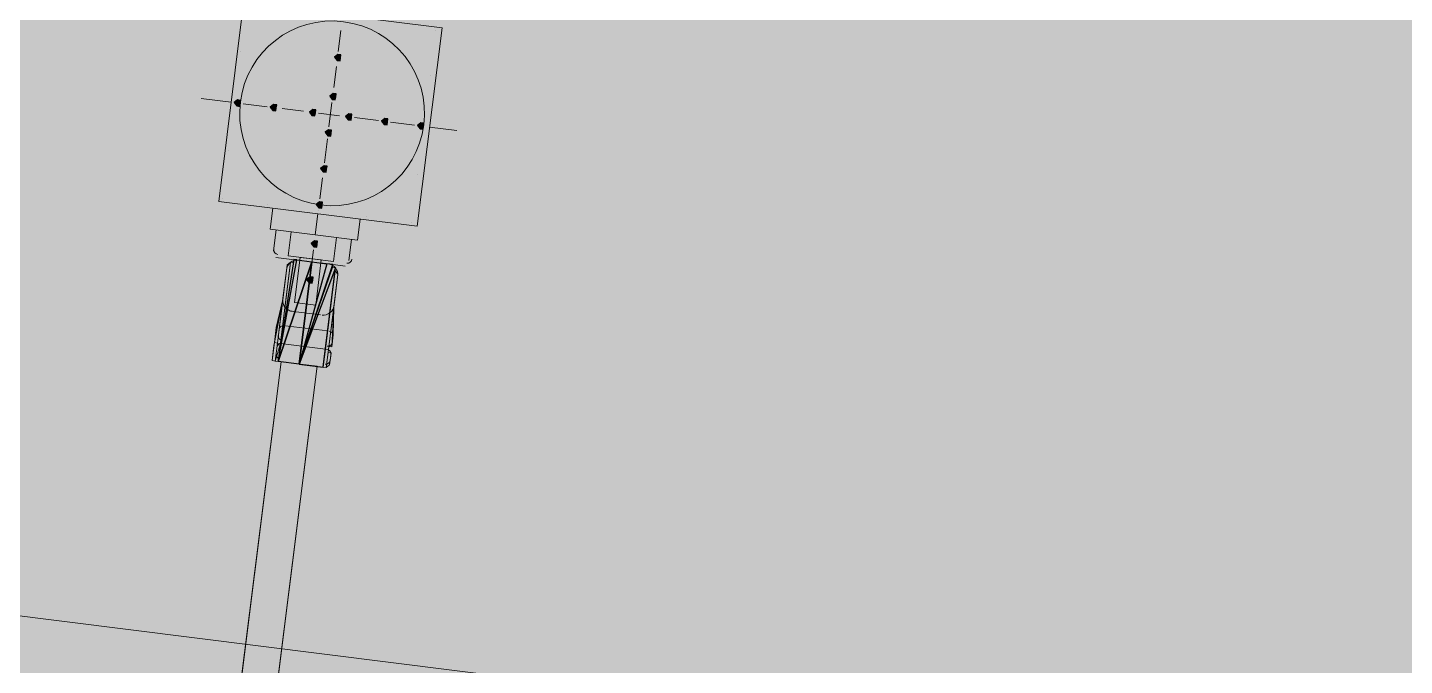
# Model space of a CAD drawing. Header units: metres. Extents: x -4 to 509425, y 7549 to 4732445.
# Drawn here: x 476025.717 to 476029.564, y 4719773.842 to 4719775.626 of the extents above; entities that cross this region are included whole.
import ezdxf

# ---------------------------------------------------------------- set-up
doc = ezdxf.new("R2010")
doc.units = ezdxf.units.M
doc.header["$LTSCALE"] = 0.01
doc.header["$MEASUREMENT"] = 0
doc.layers.get('0').update_dxf_attribs({"lineweight": 0})
for name, color, linetype in [('_SUBESTACIÓN', 1, 'Continuous'), ('NUDO GAROÑA', 211, 'Continuous'), ('SUBESTACION LA VID', 253, 'Continuous')]:
    doc.layers.add(name, color=color, linetype=linetype)

# ---------------------------------------------------------------- blocks, each defined once
blk = doc.blocks.new('A$Cfff6051d')
at = {"layer": 'SUBESTACION LA VID', "transparency": 33554687}
h = blk.add_hatch(color=256, dxfattribs=at)
h.dxf.hatch_style = 2
h.paths.add_polyline_path([(476026.5913, 4719775.5407), (476026.5923, 4719775.5491), (476026.5839, 4719775.5501), (476026.5745, 4719775.5428), (476026.5818, 4719775.5333), (476026.5902, 4719775.5323)])
h = blk.add_hatch(color=256, dxfattribs=at)
h.dxf.hatch_style = 2
h.paths.add_polyline_path([(476026.3109, 4719775.4137), (476026.3119, 4719775.4221), (476026.3035, 4719775.4232), (476026.2941, 4719775.4158), (476026.3014, 4719775.4064), (476026.3098, 4719775.4053)])
h = blk.add_hatch(color=256, dxfattribs=at)
h.dxf.hatch_style = 2
h.paths.add_polyline_path([(476026.5776, 4719775.4315), (476026.5786, 4719775.4399), (476026.5702, 4719775.4409), (476026.5608, 4719775.4336), (476026.5681, 4719775.4241), (476026.5765, 4719775.4231)])
h = blk.add_hatch(color=256, dxfattribs=at)
h.dxf.hatch_style = 2
h.paths.add_polyline_path([(476026.4117, 4719775.4011), (476026.4127, 4719775.4095), (476026.4043, 4719775.4105), (476026.3949, 4719775.4032), (476026.4022, 4719775.3937), (476026.4106, 4719775.3927)])
h = blk.add_hatch(color=256, dxfattribs=at)
h.dxf.hatch_style = 2
h.paths.add_polyline_path([(476026.5209, 4719775.3874), (476026.5219, 4719775.3958), (476026.5135, 4719775.3968), (476026.5041, 4719775.3895), (476026.5114, 4719775.38), (476026.5198, 4719775.379)])
h = blk.add_hatch(color=256, dxfattribs=at)
h.dxf.hatch_style = 2
h.paths.add_polyline_path([(476026.6217, 4719775.3748), (476026.6227, 4719775.3832), (476026.6143, 4719775.3842), (476026.6049, 4719775.3769), (476026.6122, 4719775.3674), (476026.6206, 4719775.3664)])
h = blk.add_hatch(color=256, dxfattribs=at)
h.dxf.hatch_style = 2
h.paths.add_polyline_path([(476026.7225, 4719775.3621), (476026.7235, 4719775.3705), (476026.7151, 4719775.3716), (476026.7057, 4719775.3642), (476026.713, 4719775.3548), (476026.7214, 4719775.3537)])
h = blk.add_hatch(color=256, dxfattribs=at)
h.dxf.hatch_style = 2
h.paths.add_polyline_path([(476026.8233, 4719775.3495), (476026.8243, 4719775.3579), (476026.8159, 4719775.3589), (476026.8065, 4719775.3516), (476026.8138, 4719775.3421), (476026.8222, 4719775.3411)])
h = blk.add_hatch(color=256, dxfattribs=at)
h.dxf.hatch_style = 2
h.paths.add_polyline_path([(476026.5649, 4719775.3307), (476026.566, 4719775.3391), (476026.5576, 4719775.3401), (476026.5481, 4719775.3328), (476026.5555, 4719775.3233), (476026.5639, 4719775.3223)])
h = blk.add_hatch(color=256, dxfattribs=at)
h.dxf.hatch_style = 2
h.paths.add_polyline_path([(476026.5523, 4719775.2299), (476026.5534, 4719775.2383), (476026.545, 4719775.2393), (476026.5355, 4719775.232), (476026.5429, 4719775.2225), (476026.5513, 4719775.2215)])
h = blk.add_hatch(color=256, dxfattribs=at)
h.dxf.hatch_style = 2
h.paths.add_polyline_path([(476026.5397, 4719775.1291), (476026.5407, 4719775.1375), (476026.5323, 4719775.1385), (476026.5229, 4719775.1312), (476026.5302, 4719775.1217), (476026.5386, 4719775.1207)])
h = blk.add_hatch(color=256, dxfattribs=at)
h.dxf.hatch_style = 2
h.paths.add_polyline_path([(476026.526, 4719775.0199), (476026.527, 4719775.0283), (476026.5186, 4719775.0293), (476026.5092, 4719775.022), (476026.5165, 4719775.0125), (476026.5249, 4719775.0115)])
h = blk.add_hatch(color=256, dxfattribs=at)
h.dxf.hatch_style = 2
h.paths.add_polyline_path([(476026.5133, 4719774.9191), (476026.5144, 4719774.9275), (476026.506, 4719774.9285), (476026.4965, 4719774.9212), (476026.5039, 4719774.9117), (476026.5123, 4719774.9107)])
at = {"layer": 'SUBESTACION LA VID', "lineweight": 15}
for p, q in [((476076.4761, 4719767.6143), (475978.9986, 4719779.835)), ((476026.585, 4719775.5585), (476026.5924, 4719775.6173)), ((476026.857, 4719775.6183), (476026.857, 4719775.6183)), ((476026.312, 4719775.5586), (476026.312, 4719775.5586)), ((476026.5723, 4719775.4577), (476026.5797, 4719775.5165)), ((476026.8412, 4719775.4923), (476026.8412, 4719775.4923)), ((476026.2857, 4719775.4169), (476026.2017, 4719775.4274)), ((476026.2941, 4719775.4158), (476026.2941, 4719775.4158)), ((476026.3865, 4719775.4042), (476026.3193, 4719775.4127)), ((476026.4873, 4719775.3916), (476026.4285, 4719775.399)), ((476026.5881, 4719775.379), (476026.5293, 4719775.3863)), ((476026.5587, 4719775.3485), (476026.5671, 4719775.4157)), ((476026.6973, 4719775.3653), (476026.6301, 4719775.3737)), ((476026.7981, 4719775.3526), (476026.7309, 4719775.3611)), ((476026.8233, 4719775.3495), (476026.8233, 4719775.3495)), ((476026.9157, 4719775.3379), (476026.8401, 4719775.3474)), ((476026.546, 4719775.2477), (476026.5544, 4719775.3149)), ((476026.2772, 4719775.2814), (476026.2772, 4719775.2814)), ((476026.5334, 4719775.1469), (476026.5408, 4719775.2057)), ((476026.8064, 4719775.2151), (476026.8064, 4719775.2151)), ((476026.2604, 4719775.147), (476026.2604, 4719775.147)), ((476026.3864, 4719775.1312), (476026.3864, 4719775.1312)), ((476026.4021, 4719775.1207), (476026.3947, 4719775.0619)), ((476026.5292, 4719775.1133), (476026.5292, 4719775.1133)), ((476026.5207, 4719775.0461), (476026.5281, 4719775.1049)), ((476026.6457, 4719775.0902), (476026.6383, 4719775.0314)), ((476026.6636, 4719775.0965), (476026.6636, 4719775.0965)), ((476026.7896, 4719775.0807), (476026.7896, 4719775.0807)), ((476026.3947, 4719775.0619), (476026.6383, 4719775.0314)), ((476026.4115, 4719775.0598), (476026.4042, 4719775.001)), ((476026.5081, 4719774.9453), (476026.5155, 4719775.0041)), ((476026.6215, 4719775.0335), (476026.6142, 4719774.9747)), ((476026.4105, 4719774.9831), (476026.4777, 4719774.9747)), ((476026.5533, 4719774.9652), (476026.4693, 4719774.9758)), ((476026.4787, 4719774.9831), (476026.5375, 4719774.9758)), ((476026.5365, 4719774.9674), (476026.6037, 4719774.9589)), ((476026.4399, 4719774.9453), (476026.4293, 4719774.8613)), ((476026.5721, 4719774.8434), (476026.5827, 4719774.9274)), ((476026.4955, 4719774.8445), (476026.5028, 4719774.9033)), ((476026.4293, 4719774.8613), (476026.4104, 4719774.7784)), ((476026.5721, 4719774.8434), (476026.57, 4719774.7584)), ((476026.4514, 4719774.833), (476026.5354, 4719774.8224)), ((476026.4104, 4719774.7784), (476026.4083, 4719774.7616)), ((476026.5553, 4719774.7773), (476026.4293, 4719774.7931)), ((476026.4041, 4719774.728), (476026.402, 4719774.7112)), ((476026.423, 4719774.7427), (476026.549, 4719774.7269)), ((476026.549, 4719774.7269), (476026.423, 4719774.7427)), ((476026.5679, 4719774.7416), (476026.57, 4719774.7584)), ((476026.4251, 4719774.6912), (476025.7542, 4719769.3402)), ((476026.4167, 4719774.6923), (476026.5427, 4719774.6765)), ((476026.5616, 4719774.6912), (476026.5637, 4719774.708)), ((476026.5259, 4719774.6786), (476025.855, 4719769.3276))]:
    blk.add_line(p, q, dxfattribs=at)
at = {"layer": 'SUBESTACION LA VID', "lineweight": 0}
for p, q in [((476026.4514, 4719774.9695), (476026.4167, 4719774.6923)), ((476026.4504, 4719774.9611), (476026.423, 4719774.7427)), ((476026.5774, 4719774.9537), (476026.5427, 4719774.6765)), ((476026.5764, 4719774.9453), (476026.549, 4719774.7269)), ((476026.5837, 4719774.9358), (476026.5721, 4719774.8434)), ((476026.5721, 4719774.8434), (476026.5584, 4719774.7342)), ((476026.5721, 4719774.8434), (476026.5668, 4719774.7332)), ((476026.5721, 4719774.8434), (476026.5668, 4719774.7332)), ((476026.5721, 4719774.8434), (476026.5668, 4719774.7332)), ((476026.4114, 4719774.7868), (476026.4072, 4719774.7532)), ((476026.4114, 4719774.7868), (476026.4072, 4719774.7532)), ((476026.4114, 4719774.7868), (476026.4072, 4719774.7532)), ((476026.4114, 4719774.7868), (476026.4072, 4719774.7532)), ((476026.4114, 4719774.7868), (476026.4072, 4719774.7532)), ((476026.4062, 4719774.7448), (476026.3999, 4719774.6944)), ((476026.4051, 4719774.7364), (476026.4009, 4719774.7028)), ((476026.4251, 4719774.6912), (476026.5259, 4719774.6786)), ((476026.5647, 4719774.7164), (476026.5605, 4719774.6828))]:
    blk.add_line(p, q, dxfattribs=at)
at = {"layer": 'SUBESTACION LA VID', "lineweight": 15}
for points in [[(476026.8748, 4719775.6246), (476026.8053, 4719775.0702), (476026.2509, 4719775.1397), (476026.3204, 4719775.6941), (476026.8748, 4719775.6246)], [(476026.4451, 4719774.9873), (476026.4535, 4719775.0545), (476026.5795, 4719775.0387), (476026.5711, 4719774.9715), (476026.4451, 4719774.9873)], [(476026.4399, 4719774.9453), (476026.4409, 4719774.9537), (476026.442, 4719774.9621), (476026.4514, 4719774.9695), (476026.4598, 4719774.9684), (476026.4609, 4719774.9768), (476026.4693, 4719774.9758), (476026.5113, 4719774.9705), (476026.4755, 4719774.6849), (476026.4167, 4719774.6923), (476026.4083, 4719774.6933), (476026.3999, 4719774.6944), (476026.4009, 4719774.7028), (476026.402, 4719774.7112), (476026.4041, 4719774.728), (476026.4051, 4719774.7364), (476026.4062, 4719774.7448), (476026.4146, 4719774.7437), (476026.423, 4719774.7427), (476026.4146, 4719774.7437), (476026.4062, 4719774.7448), (476026.4072, 4719774.7532), (476026.4083, 4719774.7616), (476026.4104, 4719774.7784), (476026.4114, 4719774.7868), (476026.4293, 4719774.8613), (476026.4399, 4719774.9453)], [(476026.4787, 4719774.9831), (476026.4629, 4719774.8571), (476026.5217, 4719774.8497), (476026.5375, 4719774.9758)], [(476026.5827, 4719774.9274), (476026.5837, 4719774.9358), (476026.5764, 4719774.9453), (476026.5774, 4719774.9537), (476026.569, 4719774.9547), (476026.5701, 4719774.9631), (476026.5533, 4719774.9652), (476026.5113, 4719774.9705), (476026.4755, 4719774.6849), (476026.5427, 4719774.6765), (476026.5511, 4719774.6754), (476026.5605, 4719774.6828), (476026.5616, 4719774.6912), (476026.5637, 4719774.708), (476026.5647, 4719774.7164), (476026.5563, 4719774.7174), (476026.5574, 4719774.7258), (476026.549, 4719774.7269), (476026.5574, 4719774.7258), (476026.5584, 4719774.7342), (476026.5668, 4719774.7332), (476026.5679, 4719774.7416), (476026.57, 4719774.7584), (476026.571, 4719774.7668), (476026.5721, 4719774.8434), (476026.5827, 4719774.9274)], [(476026.4251, 4719774.6912), (476026.5259, 4719774.6786), (476025.855, 4719769.3276), (476025.7542, 4719769.3402), (476026.4251, 4719774.6912)]]:
    blk.add_lwpolyline(points, dxfattribs=at)
at = {"layer": 'SUBESTACION LA VID'}
for points in [[(476026.5913, 4719775.5407), (476026.5923, 4719775.5491), (476026.5839, 4719775.5501), (476026.5745, 4719775.5428), (476026.5818, 4719775.5333), (476026.5902, 4719775.5323)], [(476026.3109, 4719775.4137), (476026.3119, 4719775.4221), (476026.3035, 4719775.4232), (476026.2941, 4719775.4158), (476026.3014, 4719775.4064), (476026.3098, 4719775.4053)], [(476026.5776, 4719775.4315), (476026.5786, 4719775.4399), (476026.5702, 4719775.4409), (476026.5608, 4719775.4336), (476026.5681, 4719775.4241), (476026.5765, 4719775.4231)], [(476026.4117, 4719775.4011), (476026.4127, 4719775.4095), (476026.4043, 4719775.4105), (476026.3949, 4719775.4032), (476026.4022, 4719775.3937), (476026.4106, 4719775.3927)], [(476026.5209, 4719775.3874), (476026.5219, 4719775.3958), (476026.5135, 4719775.3968), (476026.5041, 4719775.3895), (476026.5114, 4719775.38), (476026.5198, 4719775.379)], [(476026.6217, 4719775.3748), (476026.6227, 4719775.3832), (476026.6143, 4719775.3842), (476026.6049, 4719775.3769), (476026.6122, 4719775.3674), (476026.6206, 4719775.3664)], [(476026.7225, 4719775.3621), (476026.7235, 4719775.3705), (476026.7151, 4719775.3716), (476026.7057, 4719775.3642), (476026.713, 4719775.3548), (476026.7214, 4719775.3537)], [(476026.8233, 4719775.3495), (476026.8243, 4719775.3579), (476026.8159, 4719775.3589), (476026.8065, 4719775.3516), (476026.8138, 4719775.3421), (476026.8222, 4719775.3411)], [(476026.5649, 4719775.3307), (476026.566, 4719775.3391), (476026.5576, 4719775.3401), (476026.5481, 4719775.3328), (476026.5555, 4719775.3233), (476026.5639, 4719775.3223)], [(476026.5523, 4719775.2299), (476026.5534, 4719775.2383), (476026.545, 4719775.2393), (476026.5355, 4719775.232), (476026.5429, 4719775.2225), (476026.5513, 4719775.2215)], [(476026.5397, 4719775.1291), (476026.5407, 4719775.1375), (476026.5323, 4719775.1385), (476026.5229, 4719775.1312), (476026.5302, 4719775.1217), (476026.5386, 4719775.1207)], [(476026.526, 4719775.0199), (476026.527, 4719775.0283), (476026.5186, 4719775.0293), (476026.5092, 4719775.022), (476026.5165, 4719775.0125), (476026.5249, 4719775.0115)], [(476026.4755, 4719774.6849), (476026.4167, 4719774.6923), (476026.5113, 4719774.9705)], [(476026.5427, 4719774.6765), (476026.5774, 4719774.9537), (476026.4755, 4719774.6849)], [(476026.5133, 4719774.9191), (476026.5144, 4719774.9275), (476026.506, 4719774.9285), (476026.4965, 4719774.9212), (476026.5039, 4719774.9117), (476026.5123, 4719774.9107)]]:
    blk.add_lwpolyline(points, close=True, dxfattribs=at)
at = {"layer": 'SUBESTACION LA VID', "lineweight": 0}
for points in [[(476026.5913, 4719775.5407), (476026.5923, 4719775.5491), (476026.5839, 4719775.5501), (476026.5745, 4719775.5428), (476026.5818, 4719775.5333), (476026.5902, 4719775.5323)], [(476026.3109, 4719775.4137), (476026.3119, 4719775.4221), (476026.3035, 4719775.4232), (476026.2941, 4719775.4158), (476026.3014, 4719775.4064), (476026.3098, 4719775.4053)], [(476026.5776, 4719775.4315), (476026.5786, 4719775.4399), (476026.5702, 4719775.4409), (476026.5608, 4719775.4336), (476026.5681, 4719775.4241), (476026.5765, 4719775.4231)], [(476026.4117, 4719775.4011), (476026.4127, 4719775.4095), (476026.4043, 4719775.4105), (476026.3949, 4719775.4032), (476026.4022, 4719775.3937), (476026.4106, 4719775.3927)], [(476026.5209, 4719775.3874), (476026.5219, 4719775.3958), (476026.5135, 4719775.3968), (476026.5041, 4719775.3895), (476026.5114, 4719775.38), (476026.5198, 4719775.379)], [(476026.6217, 4719775.3748), (476026.6227, 4719775.3832), (476026.6143, 4719775.3842), (476026.6049, 4719775.3769), (476026.6122, 4719775.3674), (476026.6206, 4719775.3664)], [(476026.7225, 4719775.3621), (476026.7235, 4719775.3705), (476026.7151, 4719775.3716), (476026.7057, 4719775.3642), (476026.713, 4719775.3548), (476026.7214, 4719775.3537)], [(476026.8233, 4719775.3495), (476026.8243, 4719775.3579), (476026.8159, 4719775.3589), (476026.8065, 4719775.3516), (476026.8138, 4719775.3421), (476026.8222, 4719775.3411)], [(476026.5649, 4719775.3307), (476026.566, 4719775.3391), (476026.5576, 4719775.3401), (476026.5481, 4719775.3328), (476026.5555, 4719775.3233), (476026.5639, 4719775.3223)], [(476026.5523, 4719775.2299), (476026.5534, 4719775.2383), (476026.545, 4719775.2393), (476026.5355, 4719775.232), (476026.5429, 4719775.2225), (476026.5513, 4719775.2215)], [(476026.5397, 4719775.1291), (476026.5407, 4719775.1375), (476026.5323, 4719775.1385), (476026.5229, 4719775.1312), (476026.5302, 4719775.1217), (476026.5386, 4719775.1207)], [(476026.526, 4719775.0199), (476026.527, 4719775.0283), (476026.5186, 4719775.0293), (476026.5092, 4719775.022), (476026.5165, 4719775.0125), (476026.5249, 4719775.0115)], [(476026.4755, 4719774.6849), (476026.4167, 4719774.6923), (476026.5113, 4719774.9705)], [(476026.5427, 4719774.6765), (476026.5774, 4719774.9537), (476026.4755, 4719774.6849)], [(476026.5133, 4719774.9191), (476026.5144, 4719774.9275), (476026.506, 4719774.9285), (476026.4965, 4719774.9212), (476026.5039, 4719774.9117), (476026.5123, 4719774.9107)]]:
    blk.add_lwpolyline(points, close=True, dxfattribs=at)
for points in [[(476026.4083, 4719774.6933), (476026.4146, 4719774.7437), (476026.442, 4719774.9621), (476026.4146, 4719774.7437), (476026.4083, 4719774.6933), (476026.423, 4719774.7427)], [(476026.4514, 4719774.9695), (476026.4167, 4719774.6923), (476026.4598, 4719774.9684)], [(476026.4083, 4719774.6933), (476026.4146, 4719774.7437), (476026.4409, 4719774.9537)], [(476026.4146, 4719774.7437), (476026.4409, 4719774.9537), (476026.4293, 4719774.8613)], [(476026.569, 4719774.9547), (476026.4755, 4719774.6849), (476026.5774, 4719774.9537)], [(476026.5764, 4719774.9453), (476026.549, 4719774.7269), (476026.5427, 4719774.6765)], [(476026.5764, 4719774.9453), (476026.549, 4719774.7269), (476026.5427, 4719774.6765)], [(476026.5511, 4719774.6754), (476026.5574, 4719774.7258), (476026.5837, 4719774.9358), (476026.5574, 4719774.7258)], [(476026.4062, 4719774.7448), (476026.4293, 4719774.8613), (476026.4146, 4719774.7437), (476026.4083, 4719774.6933)], [(476026.5721, 4719774.8434), (476026.5574, 4719774.7258), (476026.5511, 4719774.6754), (476026.5574, 4719774.7258)], [(476026.5721, 4719774.8434), (476026.5668, 4719774.7332), (476026.571, 4719774.7668)], [(476026.4104, 4719774.7784), (476026.4083, 4719774.7616), (476026.4114, 4719774.7868)], [(476026.4114, 4719774.7868), (476026.4083, 4719774.7616), (476026.4114, 4719774.7868)], [(476026.571, 4719774.7668), (476026.5668, 4719774.7332), (476026.571, 4719774.7668)], [(476026.571, 4719774.7668), (476026.5679, 4719774.7416), (476026.571, 4719774.7668)], [(476026.4051, 4719774.7364), (476026.3999, 4719774.6944), (476026.4062, 4719774.7448)], [(476026.4051, 4719774.7364), (476026.4009, 4719774.7028), (476026.4051, 4719774.7364), (476026.4009, 4719774.7028)], [(476026.4051, 4719774.7364), (476026.4009, 4719774.7028), (476026.4051, 4719774.7364)], [(476026.4051, 4719774.7364), (476026.4009, 4719774.7028), (476026.4051, 4719774.7364)], [(476026.4041, 4719774.728), (476026.4009, 4719774.7028), (476026.4041, 4719774.728)], [(476026.4146, 4719774.7437), (476026.4083, 4719774.6933), (476026.4146, 4719774.7437)], [(476026.5574, 4719774.7258), (476026.5511, 4719774.6754), (476026.5574, 4719774.7258), (476026.5511, 4719774.6754)], [(476026.5574, 4719774.7258), (476026.5511, 4719774.6754), (476026.5563, 4719774.7174)], [(476026.5647, 4719774.7164), (476026.5605, 4719774.6828), (476026.5647, 4719774.7164)], [(476026.5647, 4719774.7164), (476026.5605, 4719774.6828), (476026.5647, 4719774.7164), (476026.5605, 4719774.6828)], [(476026.5647, 4719774.7164), (476026.5605, 4719774.6828), (476026.5637, 4719774.708)], [(476026.5605, 4719774.6828), (476026.5637, 4719774.708), (476026.5616, 4719774.6912)]]:
    blk.add_lwpolyline(points, dxfattribs=at)
at = {"layer": 'SUBESTACION LA VID', "lineweight": 15}
blk.add_open_spline([(476026.5997, 4719775.642), (476026.4582, 4719775.6597), (476026.3291, 4719775.5594), (476026.3114, 4719775.4179), (476026.2936, 4719775.2764), (476026.394, 4719775.1473), (476026.5355, 4719775.1296), (476026.677, 4719775.1119), (476026.8061, 4719775.2122), (476026.8238, 4719775.3537), (476026.8415, 4719775.4952), (476026.7412, 4719775.6243), (476026.5997, 4719775.642)], degree=3, knots=[0, 0, 0, 0, 1, 1, 1, 2, 2, 2, 3, 3, 3, 4, 4, 4, 4], dxfattribs=at)
for points in [[(476026.4047, 4719775.0052), (476026.4038, 4719774.9982), (476026.4088, 4719774.9919), (476026.4157, 4719774.991)], [(476026.4735, 4719774.9752), (476026.4572, 4719774.9773), (476026.4424, 4719774.9658), (476026.4404, 4719774.9495)], [(476026.5832, 4719774.9316), (476026.5852, 4719774.9479), (476026.5737, 4719774.9627), (476026.5575, 4719774.9647)], [(476026.6089, 4719774.9668), (476026.6159, 4719774.9659), (476026.6222, 4719774.9709), (476026.6231, 4719774.9778)], [(476026.4298, 4719774.8655), (476026.4278, 4719774.8493), (476026.4393, 4719774.8345), (476026.4556, 4719774.8324)], [(476026.5396, 4719774.8219), (476026.5558, 4719774.8199), (476026.5706, 4719774.8314), (476026.5726, 4719774.8476)], [(476026.4172, 4719774.7647), (476026.4163, 4719774.7578), (476026.4213, 4719774.7514), (476026.4282, 4719774.7505)], [(476026.4335, 4719774.7925), (476026.4265, 4719774.7934), (476026.4202, 4719774.7885), (476026.4193, 4719774.7815)], [(476026.5705, 4719774.7626), (476026.5714, 4719774.7695), (476026.5665, 4719774.7759), (476026.5595, 4719774.7768)], [(476026.4272, 4719774.7421), (476026.4202, 4719774.743), (476026.4139, 4719774.7381), (476026.413, 4719774.7311)], [(476026.5642, 4719774.7122), (476026.5651, 4719774.7191), (476026.5601, 4719774.7255), (476026.5532, 4719774.7264)], [(476026.5542, 4719774.7348), (476026.5612, 4719774.7339), (476026.5675, 4719774.7388), (476026.5684, 4719774.7458)], [(476026.4109, 4719774.7143), (476026.41, 4719774.7074), (476026.4149, 4719774.701), (476026.4219, 4719774.7001)], [(476026.5479, 4719774.6844), (476026.5549, 4719774.6835), (476026.5612, 4719774.6884), (476026.5621, 4719774.6954)]]:
    blk.add_open_spline(points, degree=3, dxfattribs=at)
at = {"layer": 'SUBESTACION LA VID'}
for points in [[(476026.4693, 4719774.9758), (476026.4693, 4719774.9758), (476026.4167, 4719774.6923), (476026.4167, 4719774.6923), (476026.4167, 4719774.6923), (476026.4609, 4719774.9768), (476026.4609, 4719774.9768), (476026.4609, 4719774.9768), (476026.4693, 4719774.9758), (476026.4693, 4719774.9758)], [(476026.5113, 4719774.9705), (476026.5113, 4719774.9705), (476026.4693, 4719774.9758), (476026.4693, 4719774.9758), (476026.4693, 4719774.9758), (476026.4167, 4719774.6923), (476026.4167, 4719774.6923), (476026.4167, 4719774.6923), (476026.5113, 4719774.9705), (476026.5113, 4719774.9705)], [(476026.5113, 4719774.9705), (476026.5113, 4719774.9705), (476026.4755, 4719774.6849), (476026.4755, 4719774.6849), (476026.4755, 4719774.6849), (476026.5533, 4719774.9652), (476026.5533, 4719774.9652), (476026.5533, 4719774.9652), (476026.5113, 4719774.9705), (476026.5113, 4719774.9705)], [(476026.4755, 4719774.6849), (476026.4755, 4719774.6849), (476026.5533, 4719774.9652), (476026.5533, 4719774.9652), (476026.5533, 4719774.9652), (476026.5701, 4719774.9631), (476026.5701, 4719774.9631), (476026.5701, 4719774.9631), (476026.4755, 4719774.6849), (476026.4755, 4719774.6849)]]:
    blk.add_open_spline(points, degree=3, knots=[0, 0, 0, 0, 1, 1, 1, 2, 2, 2, 3, 3, 3, 3], dxfattribs=at)
at = {"layer": 'SUBESTACION LA VID', "lineweight": 0}
for points in [[(476026.4693, 4719774.9758), (476026.4693, 4719774.9758), (476026.4167, 4719774.6923), (476026.4167, 4719774.6923), (476026.4167, 4719774.6923), (476026.4609, 4719774.9768), (476026.4609, 4719774.9768), (476026.4609, 4719774.9768), (476026.4693, 4719774.9758), (476026.4693, 4719774.9758)], [(476026.5113, 4719774.9705), (476026.5113, 4719774.9705), (476026.4693, 4719774.9758), (476026.4693, 4719774.9758), (476026.4693, 4719774.9758), (476026.4167, 4719774.6923), (476026.4167, 4719774.6923), (476026.4167, 4719774.6923), (476026.5113, 4719774.9705), (476026.5113, 4719774.9705)], [(476026.5113, 4719774.9705), (476026.5113, 4719774.9705), (476026.4755, 4719774.6849), (476026.4755, 4719774.6849), (476026.4755, 4719774.6849), (476026.5533, 4719774.9652), (476026.5533, 4719774.9652), (476026.5533, 4719774.9652), (476026.5113, 4719774.9705), (476026.5113, 4719774.9705)], [(476026.4755, 4719774.6849), (476026.4755, 4719774.6849), (476026.5533, 4719774.9652), (476026.5533, 4719774.9652), (476026.5533, 4719774.9652), (476026.5701, 4719774.9631), (476026.5701, 4719774.9631), (476026.5701, 4719774.9631), (476026.4755, 4719774.6849), (476026.4755, 4719774.6849)]]:
    blk.add_open_spline(points, degree=3, knots=[0, 0, 0, 0, 1, 1, 1, 2, 2, 2, 3, 3, 3, 3], dxfattribs=at)

msp = doc.modelspace()

# ---------------------------------------------------------------- hatches: boundary and pattern name
at = {"layer": '_SUBESTACIÓN', "transparency": 33554559}
h = msp.add_hatch(color=1, dxfattribs=at)
h.dxf.hatch_style = 1
h.paths.add_polyline_path([(475968.6399, 4719805.825), (476089.9386, 4719790.615), (476078.1686, 4719696.74), (475956.8686, 4719711.9502)])

# ---------------------------------------------------------------- linework, layer by layer
at = {"layer": 'NUDO GAROÑA', "color": 1, "const_width": 10}
msp.add_lwpolyline([(476020.09, 4719778), (476049.4926, 4719860.7903)], dxfattribs=at)

# ---------------------------------------------------------------- block references
at = {"linetype": 'Continuous'}
msp.add_blockref('A$Cfff6051d', (0, 0), dxfattribs=at)

doc.saveas('drawing.dxf')
